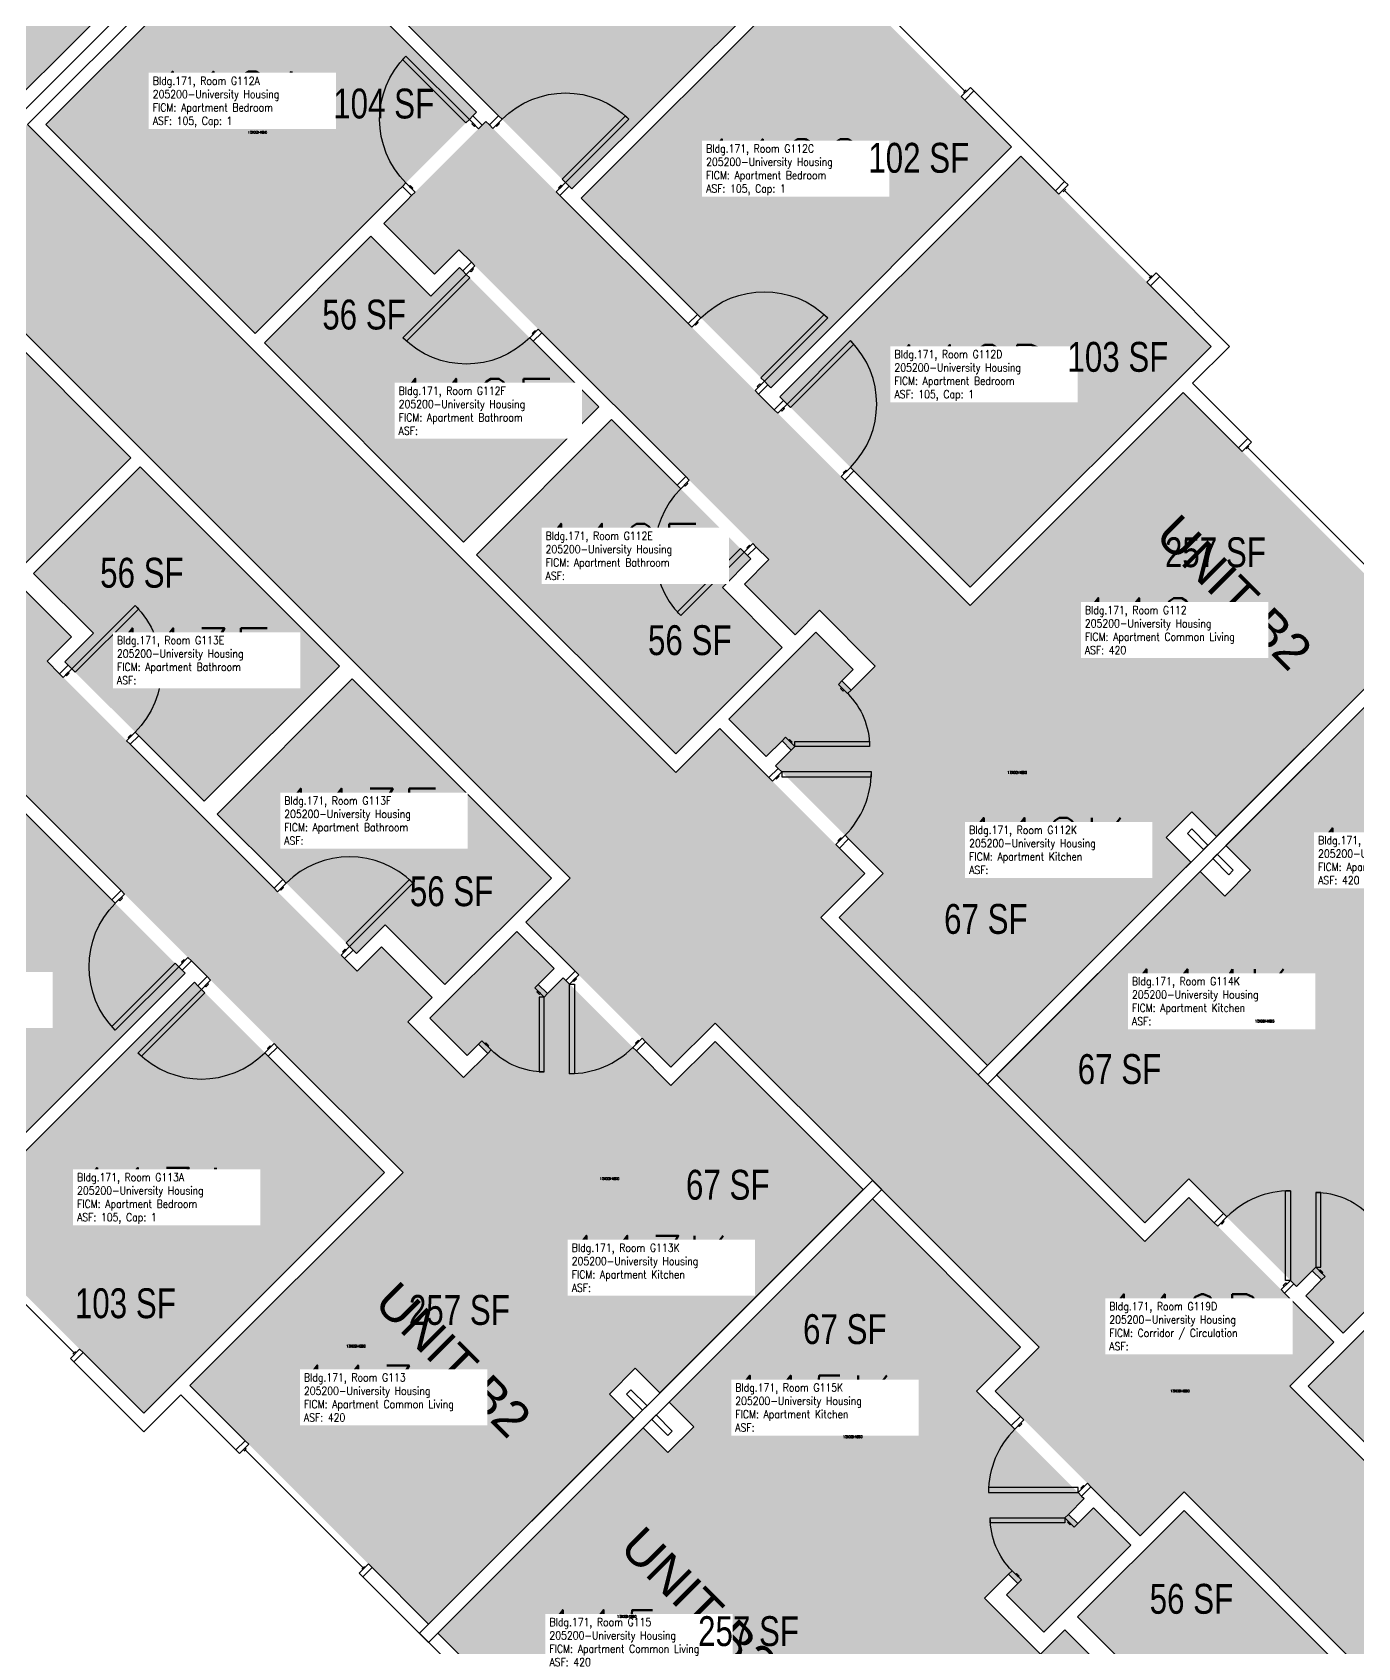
# Model space of a CAD drawing. Header units: inches. Extents: x 1063 to 4030, y -1482 to 1669.
# Drawn here: x 2375 to 2907, y 664 to 1312 of the extents above; entities that cross this region are included whole.
import ezdxf
from ezdxf.enums import TextEntityAlignment as Align

# ---------------------------------------------------------------- set-up
doc = ezdxf.new("R2010")
doc.units = ezdxf.units.IN
doc.header["$LTSCALE"] = 192
doc.header["$MEASUREMENT"] = 0
for name, color, linetype in [('A-AREA-IDEN', 1, 'Continuous'), ('A-DOOR', 2, 'Continuous'), ('A-GLAZ', 1, 'Continuous'), ('A-IDEN-RNUM', 7, 'Continuous'), ('A-IDEN-SNUM', 4, 'Continuous'), ('A-IDEN-VNUM', 4, 'Continuous'), ('A-WALL', 5, 'Continuous'), ('AREA-TEXT', 3, 'Continuous'), ('Rooms-Category-Color', 7, 'Continuous'), ('Rooms-College-Color', 7, 'Continuous'), ('Rooms-Department-Color', 7, 'Continuous'), ('Rooms-Division-Color', 7, 'Continuous'), ('Rooms-Information', 7, 'Continuous')]:
    doc.layers.add(name, color=color, linetype=linetype)
doc.styles.add('AREA', font='arial.ttf', dxfattribs={"width": 0.75, "height": 12})
doc.styles.add('ROOMSNUMBER', font='txt.shx', dxfattribs={"height": 0.03})
doc.styles.add('ROOMVNUMBER', font='simplex.shx', dxfattribs={"width": 0.85})
doc.styles.get("Standard").update_dxf_attribs({"font": 'arial.ttf'})

msp = doc.modelspace()

# ---------------------------------------------------------------- hatches: boundary and pattern name
h = msp.add_hatch()
h.set_pattern_fill('ANSI31', color=256, angle=-45, style=0)
h.set_pattern_definition([(9e-12, (2791.83476, 1777.64225), (-2e-14, 0.125), [])])
h.paths.add_polyline_path([(2613.3, 1130.34), (2654.84, 1088.81), (2648.32, 1082.3), (2606.79, 1123.83)], flags=9)
h = msp.add_hatch()
h.set_pattern_fill('ANSI31', color=256, style=0)
h.set_pattern_definition([(270, (1828.62325, 814.43073), (-0.125, -1e-14), [])])
h.paths.add_polyline_path([(2475.92, 992.96), (2517.46, 951.43), (2523.97, 957.94), (2482.43, 999.47)], flags=9)
at = {"layer": 'Rooms-Category-Color', "true_color": 0xe3c5e1}
msp.add_hatch(color=254, dxfattribs=at).paths.add_polyline_path([(2337.86, 1458.13), (2376.36, 1458.13), (2458.97, 1375.51), (2369.52, 1286.06), (2323.21, 1332.38), (2322.61, 1332.38), (2322.61, 1416.88), (2337.86, 1416.88)])
at = {"layer": 'Rooms-Category-Color', "true_color": 0x728ef3}
for points in [[(2688.62, 1346.16), (2612.51, 1422.26), (2515.82, 1325.56), (2591.94, 1249.46), (2688.31, 1345.84)], [(2380.77, 1275.35), (2469.68, 1364.28), (2553.65, 1280.31), (2464.73, 1191.39)], [(2692.33, 1342.44), (2768.43, 1266.34), (2671.75, 1169.64), (2595.63, 1245.75), (2692.03, 1342.12)], [(2933.18, 1071.9), (2837.36, 1167.71), (2751.8, 1082.15), (2557.35, 1276.6), (2516.34, 1235.59), (2536.67, 1215.26), (2546.48, 1225.07), (2670.95, 1100.6), (2661.14, 1090.79), (2681.47, 1070.46), (2691.28, 1080.27), (2713.7, 1057.86), (2704.06, 1048.22), (2700.35, 1051.93), (2704.86, 1056.44), (2689.87, 1071.43), (2654.95, 1036.52), (2669.94, 1021.53), (2676.31, 1027.89), (2680.02, 1024.18), (2673.66, 1017.82), (2716.88, 974.59), (2780.87, 1038.59), (2830.47, 988.99), (2840.81, 999.33), (2850.71, 989.43)], [(2772.14, 1262.63), (2848.51, 1186.26), (2751.81, 1089.57), (2675.45, 1165.93), (2771.84, 1262.31)], [(2546.76, 1217.9), (2602.71, 1161.94), (2548.44, 1107.67), (2468.45, 1187.67), (2511.22, 1230.46), (2535.26, 1206.41)], [(2330.91, 1225.51), (2241.98, 1136.6), (2325.95, 1052.63), (2414.87, 1141.55)], [(2553.58, 1102.54), (2633.57, 1022.54), (2676.35, 1065.32), (2652.31, 1089.37), (2663.8, 1100.86), (2607.84, 1156.82)], [(2388.36, 1059.51), (2444.31, 1003.56), (2498.58, 1057.83), (2418.59, 1137.83), (2375.8, 1095.05), (2399.84, 1071.01)], [(2534.37, 673.09), (2438.56, 768.9), (2524.12, 854.46), (2329.66, 1048.92), (2370.67, 1089.93), (2391, 1069.6), (2381.19, 1059.79), (2505.67, 935.31), (2515.48, 945.12), (2535.81, 924.8), (2526, 914.98), (2548.41, 892.57), (2558.04, 902.2), (2554.33, 905.92), (2549.82, 901.41), (2534.83, 916.4), (2569.75, 951.31), (2584.74, 936.32), (2578.37, 929.96), (2582.09, 926.25), (2588.45, 932.61), (2631.67, 889.39), (2567.68, 825.39), (2617.28, 775.8), (2606.94, 765.45), (2616.84, 755.55)], [(2936.89, 1068.18), (3032.7, 972.37), (2947.14, 886.81), (3141.6, 692.36), (3100.58, 651.34), (3080.26, 671.67), (3090.07, 681.49), (2965.59, 805.96), (2955.78, 796.15), (2935.45, 816.48), (2945.26, 826.29), (2922.85, 848.7), (2913.21, 839.07), (2916.93, 835.36), (2921.43, 839.86), (2936.42, 824.87), (2901.51, 789.96), (2886.52, 804.95), (2892.89, 811.31), (2889.17, 815.03), (2882.81, 808.66), (2839.59, 851.89), (2903.58, 915.88), (2853.98, 965.48), (2864.32, 975.82), (2854.42, 985.72)], [(2503.72, 1052.7), (2583.71, 972.7), (2540.93, 929.92), (2516.89, 953.96), (2505.4, 942.47), (2449.44, 998.43)], [(2840.37, 979.09), (2758.7, 897.42), (2699.2, 956.92), (2780.87, 1038.59)], [(2263.81, 913.95), (2339.91, 837.84), (2436.61, 934.52), (2360.51, 1010.64), (2264.13, 914.25)], [(2844.08, 975.38), (2762.41, 893.71), (2821.91, 834.21), (2903.58, 915.88)], [(2343.63, 834.13), (2419.99, 757.76), (2516.69, 854.46), (2440.32, 930.83), (2343.95, 834.43)], [(2627.18, 765.9), (2708.85, 847.57), (2649.35, 907.07), (2567.68, 825.39)], [(2630.89, 762.18), (2712.56, 843.85), (2772.06, 784.36), (2690.39, 702.69)], [(2967.55, 688.57), (2887.55, 768.56), (2930.33, 811.34), (2954.38, 787.3), (2965.87, 798.79), (3021.83, 742.83)], [(2538.08, 669.38), (2633.89, 573.56), (2719.45, 659.12), (2913.91, 464.67), (2954.92, 505.68), (2934.59, 526.01), (2924.78, 516.2), (2800.31, 640.67), (2810.12, 650.48), (2789.79, 670.81), (2779.98, 661), (2757.56, 683.42), (2767.2, 693.05), (2770.91, 689.34), (2766.4, 684.83), (2781.39, 669.84), (2816.3, 704.75), (2801.31, 719.74), (2794.95, 713.38), (2791.24, 717.09), (2797.6, 723.46), (2754.38, 766.68), (2690.39, 702.69), (2640.79, 752.28), (2630.45, 741.94), (2620.55, 751.84)], [(2917.69, 638.73), (2837.69, 718.72), (2794.91, 675.94), (2818.96, 651.9), (2807.47, 640.41), (2863.43, 584.45)]]:
    msp.add_hatch(color=171, dxfattribs=at).paths.add_polyline_path(points)
at = {"layer": 'Rooms-Category-Color', "true_color": 0xadadad}
msp.add_hatch(color=253, dxfattribs=at).paths.add_polyline_path([(2330.9, 1232.94), (2373.33, 1275.37), (2633.56, 1015.13), (2651.24, 1032.81), (2709.45, 974.59), (2691.78, 956.92), (2821.91, 826.78), (2839.59, 844.46), (2897.8, 786.25), (2880.12, 768.57), (3535.92, 112.77), (3553.6, 130.45), (3595.4, 88.64), (3577.73, 70.96), (3700.48, -51.78), (3658.05, -94.21), (3535.3, 28.54), (3517.62, 10.86), (3475.82, 52.67), (3493.49, 70.35), (2837.69, 726.14), (2820.02, 708.47), (2761.81, 766.68), (2779.48, 784.36), (2649.35, 914.49), (2631.67, 896.81), (2573.46, 955.02), (2591.14, 972.7)])
at = {"layer": 'Rooms-College-Color', "true_color": 0xadadad}
for points in [[(2337.86, 1458.13), (2376.36, 1458.13), (2458.97, 1375.51), (2369.52, 1286.06), (2323.21, 1332.38), (2322.61, 1332.38), (2322.61, 1416.88), (2337.86, 1416.88)], [(2688.62, 1346.16), (2612.51, 1422.26), (2515.82, 1325.56), (2591.94, 1249.46), (2688.31, 1345.84)], [(2380.77, 1275.35), (2469.68, 1364.28), (2553.65, 1280.31), (2464.73, 1191.39)], [(2692.33, 1342.44), (2768.43, 1266.34), (2671.75, 1169.64), (2595.63, 1245.75), (2692.03, 1342.12)], [(2330.9, 1232.94), (2373.33, 1275.37), (2633.56, 1015.13), (2651.24, 1032.81), (2709.45, 974.59), (2691.78, 956.92), (2821.91, 826.78), (2839.59, 844.46), (2897.8, 786.25), (2880.12, 768.57), (3535.92, 112.77), (3553.6, 130.45), (3595.4, 88.64), (3577.73, 70.96), (3700.48, -51.78), (3658.05, -94.21), (3535.3, 28.54), (3517.62, 10.86), (3475.82, 52.67), (3493.49, 70.35), (2837.69, 726.14), (2820.02, 708.47), (2761.81, 766.68), (2779.48, 784.36), (2649.35, 914.49), (2631.67, 896.81), (2573.46, 955.02), (2591.14, 972.7)], [(2933.18, 1071.9), (2837.36, 1167.71), (2751.8, 1082.15), (2557.35, 1276.6), (2516.34, 1235.59), (2536.67, 1215.26), (2546.48, 1225.07), (2670.95, 1100.6), (2661.14, 1090.79), (2681.47, 1070.46), (2691.28, 1080.27), (2713.7, 1057.86), (2704.06, 1048.22), (2700.35, 1051.93), (2704.86, 1056.44), (2689.87, 1071.43), (2654.95, 1036.52), (2669.94, 1021.53), (2676.31, 1027.89), (2680.02, 1024.18), (2673.66, 1017.82), (2716.88, 974.59), (2780.87, 1038.59), (2830.47, 988.99), (2840.81, 999.33), (2850.71, 989.43)], [(2772.14, 1262.63), (2848.51, 1186.26), (2751.81, 1089.57), (2675.45, 1165.93), (2771.84, 1262.31)], [(2546.76, 1217.9), (2602.71, 1161.94), (2548.44, 1107.67), (2468.45, 1187.67), (2511.22, 1230.46), (2535.26, 1206.41)], [(2330.91, 1225.51), (2241.98, 1136.6), (2325.95, 1052.63), (2414.87, 1141.55)], [(2553.58, 1102.54), (2633.57, 1022.54), (2676.35, 1065.32), (2652.31, 1089.37), (2663.8, 1100.86), (2607.84, 1156.82)], [(2388.36, 1059.51), (2444.31, 1003.56), (2498.58, 1057.83), (2418.59, 1137.83), (2375.8, 1095.05), (2399.84, 1071.01)], [(2534.37, 673.09), (2438.56, 768.9), (2524.12, 854.46), (2329.66, 1048.92), (2370.67, 1089.93), (2391, 1069.6), (2381.19, 1059.79), (2505.67, 935.31), (2515.48, 945.12), (2535.81, 924.8), (2526, 914.98), (2548.41, 892.57), (2558.04, 902.2), (2554.33, 905.92), (2549.82, 901.41), (2534.83, 916.4), (2569.75, 951.31), (2584.74, 936.32), (2578.37, 929.96), (2582.09, 926.25), (2588.45, 932.61), (2631.67, 889.39), (2567.68, 825.39), (2617.28, 775.8), (2606.94, 765.45), (2616.84, 755.55)], [(2936.89, 1068.18), (3032.7, 972.37), (2947.14, 886.81), (3141.6, 692.36), (3100.58, 651.34), (3080.26, 671.67), (3090.07, 681.49), (2965.59, 805.96), (2955.78, 796.15), (2935.45, 816.48), (2945.26, 826.29), (2922.85, 848.7), (2913.21, 839.07), (2916.93, 835.36), (2921.43, 839.86), (2936.42, 824.87), (2901.51, 789.96), (2886.52, 804.95), (2892.89, 811.31), (2889.17, 815.03), (2882.81, 808.66), (2839.59, 851.89), (2903.58, 915.88), (2853.98, 965.48), (2864.32, 975.82), (2854.42, 985.72)], [(2503.72, 1052.7), (2583.71, 972.7), (2540.93, 929.92), (2516.89, 953.96), (2505.4, 942.47), (2449.44, 998.43)], [(2840.37, 979.09), (2758.7, 897.42), (2699.2, 956.92), (2780.87, 1038.59)], [(2263.81, 913.95), (2339.91, 837.84), (2436.61, 934.52), (2360.51, 1010.64), (2264.13, 914.25)], [(2844.08, 975.38), (2762.41, 893.71), (2821.91, 834.21), (2903.58, 915.88)], [(2343.63, 834.13), (2419.99, 757.76), (2516.69, 854.46), (2440.32, 930.83), (2343.95, 834.43)], [(2627.18, 765.9), (2708.85, 847.57), (2649.35, 907.07), (2567.68, 825.39)], [(2630.89, 762.18), (2712.56, 843.85), (2772.06, 784.36), (2690.39, 702.69)], [(2967.55, 688.57), (2887.55, 768.56), (2930.33, 811.34), (2954.38, 787.3), (2965.87, 798.79), (3021.83, 742.83)], [(2538.08, 669.38), (2633.89, 573.56), (2719.45, 659.12), (2913.91, 464.67), (2954.92, 505.68), (2934.59, 526.01), (2924.78, 516.2), (2800.31, 640.67), (2810.12, 650.48), (2789.79, 670.81), (2779.98, 661), (2757.56, 683.42), (2767.2, 693.05), (2770.91, 689.34), (2766.4, 684.83), (2781.39, 669.84), (2816.3, 704.75), (2801.31, 719.74), (2794.95, 713.38), (2791.24, 717.09), (2797.6, 723.46), (2754.38, 766.68), (2690.39, 702.69), (2640.79, 752.28), (2630.45, 741.94), (2620.55, 751.84)], [(2917.69, 638.73), (2837.69, 718.72), (2794.91, 675.94), (2818.96, 651.9), (2807.47, 640.41), (2863.43, 584.45)]]:
    msp.add_hatch(color=253, dxfattribs=at).paths.add_polyline_path(points)
at = {"layer": 'Rooms-Department-Color', "true_color": 0x604aed}
for points in [[(2337.86, 1458.13), (2376.36, 1458.13), (2458.97, 1375.51), (2369.52, 1286.06), (2323.21, 1332.38), (2322.61, 1332.38), (2322.61, 1416.88), (2337.86, 1416.88)], [(2688.62, 1346.16), (2612.51, 1422.26), (2515.82, 1325.56), (2591.94, 1249.46), (2688.31, 1345.84)], [(2380.77, 1275.35), (2469.68, 1364.28), (2553.65, 1280.31), (2464.73, 1191.39)], [(2692.33, 1342.44), (2768.43, 1266.34), (2671.75, 1169.64), (2595.63, 1245.75), (2692.03, 1342.12)], [(2933.18, 1071.9), (2837.36, 1167.71), (2751.8, 1082.15), (2557.35, 1276.6), (2516.34, 1235.59), (2536.67, 1215.26), (2546.48, 1225.07), (2670.95, 1100.6), (2661.14, 1090.79), (2681.47, 1070.46), (2691.28, 1080.27), (2713.7, 1057.86), (2704.06, 1048.22), (2700.35, 1051.93), (2704.86, 1056.44), (2689.87, 1071.43), (2654.95, 1036.52), (2669.94, 1021.53), (2676.31, 1027.89), (2680.02, 1024.18), (2673.66, 1017.82), (2716.88, 974.59), (2780.87, 1038.59), (2830.47, 988.99), (2840.81, 999.33), (2850.71, 989.43)], [(2772.14, 1262.63), (2848.51, 1186.26), (2751.81, 1089.57), (2675.45, 1165.93), (2771.84, 1262.31)], [(2546.76, 1217.9), (2602.71, 1161.94), (2548.44, 1107.67), (2468.45, 1187.67), (2511.22, 1230.46), (2535.26, 1206.41)], [(2330.91, 1225.51), (2241.98, 1136.6), (2325.95, 1052.63), (2414.87, 1141.55)], [(2553.58, 1102.54), (2633.57, 1022.54), (2676.35, 1065.32), (2652.31, 1089.37), (2663.8, 1100.86), (2607.84, 1156.82)], [(2388.36, 1059.51), (2444.31, 1003.56), (2498.58, 1057.83), (2418.59, 1137.83), (2375.8, 1095.05), (2399.84, 1071.01)], [(2534.37, 673.09), (2438.56, 768.9), (2524.12, 854.46), (2329.66, 1048.92), (2370.67, 1089.93), (2391, 1069.6), (2381.19, 1059.79), (2505.67, 935.31), (2515.48, 945.12), (2535.81, 924.8), (2526, 914.98), (2548.41, 892.57), (2558.04, 902.2), (2554.33, 905.92), (2549.82, 901.41), (2534.83, 916.4), (2569.75, 951.31), (2584.74, 936.32), (2578.37, 929.96), (2582.09, 926.25), (2588.45, 932.61), (2631.67, 889.39), (2567.68, 825.39), (2617.28, 775.8), (2606.94, 765.45), (2616.84, 755.55)], [(2936.89, 1068.18), (3032.7, 972.37), (2947.14, 886.81), (3141.6, 692.36), (3100.58, 651.34), (3080.26, 671.67), (3090.07, 681.49), (2965.59, 805.96), (2955.78, 796.15), (2935.45, 816.48), (2945.26, 826.29), (2922.85, 848.7), (2913.21, 839.07), (2916.93, 835.36), (2921.43, 839.86), (2936.42, 824.87), (2901.51, 789.96), (2886.52, 804.95), (2892.89, 811.31), (2889.17, 815.03), (2882.81, 808.66), (2839.59, 851.89), (2903.58, 915.88), (2853.98, 965.48), (2864.32, 975.82), (2854.42, 985.72)], [(2503.72, 1052.7), (2583.71, 972.7), (2540.93, 929.92), (2516.89, 953.96), (2505.4, 942.47), (2449.44, 998.43)], [(2840.37, 979.09), (2758.7, 897.42), (2699.2, 956.92), (2780.87, 1038.59)], [(2263.81, 913.95), (2339.91, 837.84), (2436.61, 934.52), (2360.51, 1010.64), (2264.13, 914.25)], [(2844.08, 975.38), (2762.41, 893.71), (2821.91, 834.21), (2903.58, 915.88)], [(2343.63, 834.13), (2419.99, 757.76), (2516.69, 854.46), (2440.32, 930.83), (2343.95, 834.43)], [(2627.18, 765.9), (2708.85, 847.57), (2649.35, 907.07), (2567.68, 825.39)], [(2630.89, 762.18), (2712.56, 843.85), (2772.06, 784.36), (2690.39, 702.69)], [(2967.55, 688.57), (2887.55, 768.56), (2930.33, 811.34), (2954.38, 787.3), (2965.87, 798.79), (3021.83, 742.83)], [(2538.08, 669.38), (2633.89, 573.56), (2719.45, 659.12), (2913.91, 464.67), (2954.92, 505.68), (2934.59, 526.01), (2924.78, 516.2), (2800.31, 640.67), (2810.12, 650.48), (2789.79, 670.81), (2779.98, 661), (2757.56, 683.42), (2767.2, 693.05), (2770.91, 689.34), (2766.4, 684.83), (2781.39, 669.84), (2816.3, 704.75), (2801.31, 719.74), (2794.95, 713.38), (2791.24, 717.09), (2797.6, 723.46), (2754.38, 766.68), (2690.39, 702.69), (2640.79, 752.28), (2630.45, 741.94), (2620.55, 751.84)], [(2917.69, 638.73), (2837.69, 718.72), (2794.91, 675.94), (2818.96, 651.9), (2807.47, 640.41), (2863.43, 584.45)]]:
    msp.add_hatch(color=173, dxfattribs=at).paths.add_polyline_path(points)
at = {"layer": 'Rooms-Department-Color', "true_color": 0xacacac}
msp.add_hatch(color=253, dxfattribs=at).paths.add_polyline_path([(2330.9, 1232.94), (2373.33, 1275.37), (2633.56, 1015.13), (2651.24, 1032.81), (2709.45, 974.59), (2691.78, 956.92), (2821.91, 826.78), (2839.59, 844.46), (2897.8, 786.25), (2880.12, 768.57), (3535.92, 112.77), (3553.6, 130.45), (3595.4, 88.64), (3577.73, 70.96), (3700.48, -51.78), (3658.05, -94.21), (3535.3, 28.54), (3517.62, 10.86), (3475.82, 52.67), (3493.49, 70.35), (2837.69, 726.14), (2820.02, 708.47), (2761.81, 766.68), (2779.48, 784.36), (2649.35, 914.49), (2631.67, 896.81), (2573.46, 955.02), (2591.14, 972.7)])
at = {"layer": 'Rooms-Division-Color', "true_color": 0x604aed}
for points in [[(2337.86, 1458.13), (2376.36, 1458.13), (2458.97, 1375.51), (2369.52, 1286.06), (2323.21, 1332.38), (2322.61, 1332.38), (2322.61, 1416.88), (2337.86, 1416.88)], [(2688.62, 1346.16), (2612.51, 1422.26), (2515.82, 1325.56), (2591.94, 1249.46), (2688.31, 1345.84)], [(2380.77, 1275.35), (2469.68, 1364.28), (2553.65, 1280.31), (2464.73, 1191.39)], [(2692.33, 1342.44), (2768.43, 1266.34), (2671.75, 1169.64), (2595.63, 1245.75), (2692.03, 1342.12)], [(2933.18, 1071.9), (2837.36, 1167.71), (2751.8, 1082.15), (2557.35, 1276.6), (2516.34, 1235.59), (2536.67, 1215.26), (2546.48, 1225.07), (2670.95, 1100.6), (2661.14, 1090.79), (2681.47, 1070.46), (2691.28, 1080.27), (2713.7, 1057.86), (2704.06, 1048.22), (2700.35, 1051.93), (2704.86, 1056.44), (2689.87, 1071.43), (2654.95, 1036.52), (2669.94, 1021.53), (2676.31, 1027.89), (2680.02, 1024.18), (2673.66, 1017.82), (2716.88, 974.59), (2780.87, 1038.59), (2830.47, 988.99), (2840.81, 999.33), (2850.71, 989.43)], [(2772.14, 1262.63), (2848.51, 1186.26), (2751.81, 1089.57), (2675.45, 1165.93), (2771.84, 1262.31)], [(2546.76, 1217.9), (2602.71, 1161.94), (2548.44, 1107.67), (2468.45, 1187.67), (2511.22, 1230.46), (2535.26, 1206.41)], [(2330.91, 1225.51), (2241.98, 1136.6), (2325.95, 1052.63), (2414.87, 1141.55)], [(2553.58, 1102.54), (2633.57, 1022.54), (2676.35, 1065.32), (2652.31, 1089.37), (2663.8, 1100.86), (2607.84, 1156.82)], [(2388.36, 1059.51), (2444.31, 1003.56), (2498.58, 1057.83), (2418.59, 1137.83), (2375.8, 1095.05), (2399.84, 1071.01)], [(2534.37, 673.09), (2438.56, 768.9), (2524.12, 854.46), (2329.66, 1048.92), (2370.67, 1089.93), (2391, 1069.6), (2381.19, 1059.79), (2505.67, 935.31), (2515.48, 945.12), (2535.81, 924.8), (2526, 914.98), (2548.41, 892.57), (2558.04, 902.2), (2554.33, 905.92), (2549.82, 901.41), (2534.83, 916.4), (2569.75, 951.31), (2584.74, 936.32), (2578.37, 929.96), (2582.09, 926.25), (2588.45, 932.61), (2631.67, 889.39), (2567.68, 825.39), (2617.28, 775.8), (2606.94, 765.45), (2616.84, 755.55)], [(2936.89, 1068.18), (3032.7, 972.37), (2947.14, 886.81), (3141.6, 692.36), (3100.58, 651.34), (3080.26, 671.67), (3090.07, 681.49), (2965.59, 805.96), (2955.78, 796.15), (2935.45, 816.48), (2945.26, 826.29), (2922.85, 848.7), (2913.21, 839.07), (2916.93, 835.36), (2921.43, 839.86), (2936.42, 824.87), (2901.51, 789.96), (2886.52, 804.95), (2892.89, 811.31), (2889.17, 815.03), (2882.81, 808.66), (2839.59, 851.89), (2903.58, 915.88), (2853.98, 965.48), (2864.32, 975.82), (2854.42, 985.72)], [(2503.72, 1052.7), (2583.71, 972.7), (2540.93, 929.92), (2516.89, 953.96), (2505.4, 942.47), (2449.44, 998.43)], [(2840.37, 979.09), (2758.7, 897.42), (2699.2, 956.92), (2780.87, 1038.59)], [(2263.81, 913.95), (2339.91, 837.84), (2436.61, 934.52), (2360.51, 1010.64), (2264.13, 914.25)], [(2844.08, 975.38), (2762.41, 893.71), (2821.91, 834.21), (2903.58, 915.88)], [(2343.63, 834.13), (2419.99, 757.76), (2516.69, 854.46), (2440.32, 930.83), (2343.95, 834.43)], [(2627.18, 765.9), (2708.85, 847.57), (2649.35, 907.07), (2567.68, 825.39)], [(2630.89, 762.18), (2712.56, 843.85), (2772.06, 784.36), (2690.39, 702.69)], [(2967.55, 688.57), (2887.55, 768.56), (2930.33, 811.34), (2954.38, 787.3), (2965.87, 798.79), (3021.83, 742.83)], [(2538.08, 669.38), (2633.89, 573.56), (2719.45, 659.12), (2913.91, 464.67), (2954.92, 505.68), (2934.59, 526.01), (2924.78, 516.2), (2800.31, 640.67), (2810.12, 650.48), (2789.79, 670.81), (2779.98, 661), (2757.56, 683.42), (2767.2, 693.05), (2770.91, 689.34), (2766.4, 684.83), (2781.39, 669.84), (2816.3, 704.75), (2801.31, 719.74), (2794.95, 713.38), (2791.24, 717.09), (2797.6, 723.46), (2754.38, 766.68), (2690.39, 702.69), (2640.79, 752.28), (2630.45, 741.94), (2620.55, 751.84)], [(2917.69, 638.73), (2837.69, 718.72), (2794.91, 675.94), (2818.96, 651.9), (2807.47, 640.41), (2863.43, 584.45)]]:
    msp.add_hatch(color=173, dxfattribs=at).paths.add_polyline_path(points)
at = {"layer": 'Rooms-Division-Color', "true_color": 0xadadad}
msp.add_hatch(color=253, dxfattribs=at).paths.add_polyline_path([(2330.9, 1232.94), (2373.33, 1275.37), (2633.56, 1015.13), (2651.24, 1032.81), (2709.45, 974.59), (2691.78, 956.92), (2821.91, 826.78), (2839.59, 844.46), (2897.8, 786.25), (2880.12, 768.57), (3535.92, 112.77), (3553.6, 130.45), (3595.4, 88.64), (3577.73, 70.96), (3700.48, -51.78), (3658.05, -94.21), (3535.3, 28.54), (3517.62, 10.86), (3475.82, 52.67), (3493.49, 70.35), (2837.69, 726.14), (2820.02, 708.47), (2761.81, 766.68), (2779.48, 784.36), (2649.35, 914.49), (2631.67, 896.81), (2573.46, 955.02), (2591.14, 972.7)])

# ---------------------------------------------------------------- linework, layer by layer
at = {"layer": 'A-DOOR'}
for points in [[(2550.72, 1277.4), (2549.31, 1275.99), (2523.85, 1301.44), (2525.27, 1302.86)], [(2554.43, 1273.69), (2555.85, 1275.1), (2552.14, 1278.82), (2550.72, 1277.4)], [(2560.18, 1273.78), (2558.76, 1275.19), (2562.48, 1278.9), (2563.89, 1277.49)], [(2589.35, 1252.03), (2587.93, 1253.45), (2613.39, 1278.9), (2614.8, 1277.49)], [(2553.2, 1274.93), (2552.84, 1274.57), (2551.78, 1275.63), (2552.14, 1275.99)], [(2561.42, 1275.01), (2561.77, 1274.66), (2562.83, 1275.72), (2562.48, 1276.07)], [(2528.98, 1248.23), (2527.56, 1246.82), (2523.85, 1250.53), (2525.27, 1251.94)], [(2527.74, 1249.47), (2528.09, 1249.82), (2527.03, 1250.88), (2526.68, 1250.53)], [(2585.63, 1248.32), (2587.05, 1246.91), (2590.76, 1250.62), (2589.35, 1252.03)], [(2586.87, 1249.56), (2586.52, 1249.91), (2587.58, 1250.97), (2587.93, 1250.62)], [(2552.94, 1218.61), (2551.53, 1220.02), (2548.08, 1216.58), (2549.49, 1215.16)], [(2549.49, 1215.16), (2550.91, 1213.75), (2525.45, 1188.29), (2524.04, 1189.71)], [(2551.97, 1217.64), (2552.32, 1217.28), (2551.26, 1216.22), (2550.91, 1216.58)], [(2639.99, 1193.96), (2638.58, 1195.38), (2642.29, 1199.09), (2643.71, 1197.67)], [(2641.23, 1195.2), (2641.58, 1194.84), (2642.64, 1195.91), (2642.29, 1196.26)], [(2669.16, 1172.22), (2667.75, 1173.63), (2693.2, 1199.09), (2694.62, 1197.67)], [(2578.4, 1193.15), (2579.81, 1191.74), (2576.36, 1188.29), (2574.95, 1189.71)], [(2577.43, 1192.18), (2577.07, 1192.54), (2576.01, 1191.47), (2576.36, 1191.12)], [(2678.27, 1163.11), (2679.68, 1161.7), (2705.14, 1187.15), (2703.72, 1188.57)], [(2665.45, 1168.51), (2666.86, 1167.09), (2670.58, 1170.8), (2669.16, 1172.22)], [(2666.69, 1169.74), (2666.33, 1170.1), (2667.39, 1171.16), (2667.75, 1170.8)], [(2674.55, 1159.4), (2673.14, 1160.82), (2676.85, 1164.53), (2678.27, 1163.11)], [(2675.79, 1160.64), (2676.14, 1160.28), (2677.2, 1161.35), (2676.85, 1161.7)], [(2700.01, 1133.95), (2701.42, 1132.53), (2705.14, 1136.24), (2703.72, 1137.66)], [(2701.25, 1135.18), (2700.89, 1135.54), (2701.95, 1136.6), (2702.31, 1136.24)], [(2639.03, 1132.52), (2637.62, 1133.93), (2634.17, 1130.49), (2635.59, 1129.07)], [(2638.06, 1131.55), (2638.41, 1131.19), (2637.35, 1130.13), (2637, 1130.49)], [(2661.04, 1103.62), (2659.63, 1105.03), (2634.17, 1079.57), (2635.59, 1078.16)], [(2664.49, 1107.06), (2665.9, 1105.65), (2662.46, 1102.2), (2661.04, 1103.62)], [(2663.52, 1106.09), (2663.16, 1106.44), (2662.1, 1105.38), (2662.46, 1105.03)], [(2391.1, 1056.77), (2392.52, 1055.36), (2417.97, 1080.81), (2416.56, 1082.23)], [(2387.66, 1053.32), (2386.24, 1054.74), (2389.69, 1058.18), (2391.1, 1056.77)], [(2388.63, 1054.3), (2388.98, 1053.94), (2390.04, 1055), (2389.69, 1055.36)], [(2698.9, 1050.48), (2700.31, 1051.9), (2704.03, 1048.19), (2702.61, 1046.77)], [(2700.14, 1049.25), (2699.78, 1048.89), (2700.84, 1047.83), (2701.2, 1048.19)], [(2413.11, 1027.87), (2414.53, 1026.45), (2417.97, 1029.9), (2416.56, 1031.31)], [(2414.08, 1028.84), (2413.73, 1029.19), (2414.79, 1030.25), (2415.14, 1029.9)], [(2677.69, 1029.27), (2676.27, 1027.86), (2679.98, 1024.14), (2681.4, 1025.56)], [(2678.92, 1028.03), (2679.28, 1028.39), (2680.34, 1027.33), (2679.98, 1026.97)], [(2681.4, 1025.56), (2681.4, 1027.56), (2711.4, 1027.56), (2711.4, 1025.56)], [(2672.41, 1011.64), (2671, 1013.05), (2674.71, 1016.76), (2676.12, 1015.35)], [(2673.65, 1012.88), (2674, 1012.52), (2675.06, 1013.58), (2674.71, 1013.94)], [(2676.12, 1015.35), (2676.12, 1013.35), (2712.12, 1013.35), (2712.12, 1015.35)], [(2697.87, 986.18), (2699.28, 984.77), (2702.99, 988.48), (2701.58, 989.89)], [(2699.1, 987.42), (2698.75, 987.77), (2699.81, 988.83), (2700.16, 988.48)], [(2412.3, 966.27), (2410.89, 967.69), (2407.18, 963.97), (2408.59, 962.56)], [(2473.75, 967.23), (2472.33, 968.65), (2475.78, 972.09), (2477.19, 970.68)], [(2474.72, 968.21), (2475.07, 967.85), (2476.13, 968.91), (2475.78, 969.27)], [(2502.65, 945.22), (2501.23, 946.64), (2526.69, 972.09), (2528.1, 970.68)], [(2411.07, 965.04), (2411.42, 964.68), (2410.36, 963.62), (2410.01, 963.97)], [(2437.76, 940.82), (2439.17, 939.4), (2435.46, 935.69), (2434.05, 937.1)], [(2499.2, 941.78), (2500.62, 940.36), (2504.06, 943.81), (2502.65, 945.22)], [(2500.17, 942.75), (2499.82, 943.1), (2500.88, 944.16), (2501.23, 943.81)], [(2434.05, 937.1), (2432.63, 938.52), (2407.18, 913.06), (2408.59, 911.65)], [(2436.52, 939.58), (2436.17, 939.93), (2435.11, 938.87), (2435.46, 938.52)], [(2594.63, 933.86), (2593.21, 935.27), (2589.5, 931.56), (2590.92, 930.14)], [(2443.15, 928), (2444.57, 926.59), (2419.11, 901.13), (2417.7, 902.54)], [(2446.86, 931.71), (2445.45, 933.13), (2441.74, 929.41), (2443.15, 928)], [(2445.63, 930.48), (2445.98, 930.12), (2444.92, 929.06), (2444.57, 929.41)], [(2576.99, 928.58), (2578.41, 929.99), (2582.12, 926.28), (2580.71, 924.87)], [(2590.92, 930.14), (2592.92, 930.14), (2592.92, 894.14), (2590.92, 894.14)], [(2593.39, 932.62), (2593.74, 932.26), (2592.68, 931.2), (2592.33, 931.56)], [(2578.23, 927.34), (2577.88, 926.99), (2578.94, 925.93), (2579.29, 926.28)], [(2580.71, 924.87), (2578.71, 924.87), (2578.71, 894.87), (2580.71, 894.87)], [(2620.08, 908.4), (2621.5, 906.99), (2617.79, 903.27), (2616.37, 904.69)], [(2472.32, 906.26), (2473.73, 904.84), (2470.02, 901.13), (2468.61, 902.54)], [(2471.08, 905.02), (2470.73, 905.37), (2469.67, 904.31), (2470.02, 903.96)], [(2555.78, 907.37), (2554.37, 905.95), (2558.08, 902.24), (2559.49, 903.65)], [(2557.02, 906.13), (2557.37, 906.48), (2558.43, 905.42), (2558.08, 905.07)], [(2618.85, 907.16), (2618.49, 907.52), (2617.43, 906.46), (2617.79, 906.1)], [(2880.34, 811.13), (2878.34, 811.13), (2878.34, 847.13), (2880.34, 847.13)], [(2890.55, 816.41), (2892.55, 816.41), (2892.55, 846.41), (2890.55, 846.41)], [(2851.17, 832.87), (2849.76, 834.29), (2853.47, 838), (2854.89, 836.58)], [(2852.41, 834.11), (2852.77, 833.76), (2853.83, 834.82), (2853.47, 835.17)], [(2876.63, 807.42), (2878.04, 806), (2881.76, 809.71), (2880.34, 811.13)], [(2894.26, 812.69), (2892.85, 811.28), (2889.14, 814.99), (2890.55, 816.41)], [(2893.03, 813.93), (2893.38, 814.28), (2892.32, 815.35), (2891.97, 814.99)], [(2877.87, 808.65), (2877.51, 809.01), (2878.58, 810.07), (2878.93, 809.71)], [(2773.39, 755.09), (2771.98, 756.51), (2768.27, 752.79), (2769.68, 751.38)], [(2772.16, 753.85), (2772.51, 753.5), (2771.45, 752.44), (2771.09, 752.79)], [(2795.14, 725.92), (2795.14, 727.92), (2759.14, 727.92), (2759.14, 725.92)], [(2798.85, 729.64), (2800.26, 728.22), (2796.55, 724.51), (2795.14, 725.92)], [(2797.61, 728.4), (2797.26, 728.75), (2796.2, 727.69), (2796.55, 727.34)], [(2789.86, 715.71), (2789.86, 713.71), (2759.86, 713.71), (2759.86, 715.71)], [(2793.57, 712), (2794.99, 713.42), (2791.27, 717.13), (2789.86, 715.71)], [(2792.33, 713.24), (2791.98, 712.89), (2790.92, 713.95), (2791.27, 714.3)], [(2772.36, 690.79), (2770.94, 689.37), (2767.23, 693.09), (2768.65, 694.5)], [(2771.12, 692.03), (2771.47, 692.38), (2770.41, 693.44), (2770.06, 693.09)]]:
    msp.add_lwpolyline(points, close=True, dxfattribs=at)
at = {"layer": 'A-DOOR', "extrusion": (0, 0, -1)}
for centre, radius, start, end in [((-2550.72, 1277.4), 36, 315, 45), ((-2589.35, 1252.03), 36, 45, 135), ((-2669.16, 1172.22), 36, 45, 135), ((-2549.49, 1215.16), 36, 225, 315), ((-2391.1, 1056.77), 36, 135, 225), ((-2681.4, 1025.56), 30, 135, 180), ((-2434.05, 937.1), 36, 315, 45), ((-2580.71, 924.87), 30, 270, 315), ((-2890.55, 816.41), 30, 90, 135), ((-2789.86, 715.71), 30, 315, 0)]:
    msp.add_arc(centre, radius, start, end, dxfattribs=at)
at = {"layer": 'A-DOOR'}
for centre, start, end in [((2678.27, 1163.11), 315, 45), ((2661.04, 1103.62), 135, 225), ((2676.12, 1015.35), 315, 0), ((2502.65, 945.22), 45, 135), ((2443.15, 928), 225, 315), ((2590.92, 930.14), 270, 315), ((2880.34, 811.13), 90, 135), ((2795.14, 725.92), 135, 180)]:
    msp.add_arc(centre, 36, start, end, dxfattribs=at)
at = {"layer": 'A-GLAZ'}
for p, q in [((2749.68, 1288.8), (2715.03, 1323.45)), ((2749.15, 1288.27), (2750.21, 1289.33)), ((2789.08, 1248.34), (2790.14, 1249.4)), ((2824.26, 1214.22), (2789.61, 1248.87)), ((2823.73, 1213.69), (2824.79, 1214.75)), ((2862.65, 1145.08), (2863.71, 1146.14)), ((2910.56, 1098.23), (2863.18, 1145.61)), ((2392.04, 782), (2357.39, 816.65)), ((2392.57, 782.53), (2391.51, 781.47)), ((2461.19, 743.62), (2460.13, 742.56)), ((2508.04, 695.71), (2460.66, 743.09)), ((2508.57, 696.24), (2507.51, 695.18))]:
    msp.add_line(p, q, dxfattribs=at)
for points in [[(2751.89, 1290.3), (2753.31, 1288.89), (2749.59, 1285.18), (2748.18, 1286.59)], [(2791.12, 1251.08), (2789.7, 1252.5), (2785.99, 1248.78), (2787.4, 1247.37)], [(2826.47, 1215.73), (2827.89, 1214.31), (2824.17, 1210.6), (2822.76, 1212.01)], [(2864.68, 1147.82), (2863.27, 1149.23), (2859.56, 1145.52), (2860.97, 1144.1)], [(2390.54, 779.79), (2391.95, 778.38), (2395.67, 782.09), (2394.25, 783.51)], [(2458.45, 741.58), (2457.04, 743), (2460.75, 746.71), (2462.16, 745.3)], [(2506.53, 693.5), (2507.95, 692.09), (2511.66, 695.8), (2510.25, 697.21)]]:
    msp.add_lwpolyline(points, close=True, dxfattribs=at)
at = {"layer": 'A-WALL'}
for p, q in [((2458.97, 1375.51), (2369.52, 1286.06)), ((2369.79, 1278.9), (2466.13, 1375.25)), ((2469.67, 1371.71), (2373.33, 1275.37)), ((2380.75, 1275.37), (2469.67, 1364.29)), ((2688.61, 1346.17), (2591.91, 1249.47)), ((2595.62, 1245.76), (2692.32, 1342.45)), ((2508.82, 1325.13), (2553.64, 1280.32)), ((2562.48, 1278.9), (2515.81, 1325.57)), ((2753.31, 1288.89), (2749.59, 1285.18)), ((2749.59, 1285.18), (2768.42, 1266.35)), ((2789.7, 1252.5), (2753.31, 1288.89)), ((2553.64, 1280.32), (2552.14, 1278.82)), ((2552.14, 1278.82), (2555.85, 1275.1)), ((2558.76, 1275.19), (2562.48, 1278.9)), ((2373.33, 1275.37), (2464.28, 1184.41)), ((2464.72, 1191.4), (2380.75, 1275.37)), ((2555.85, 1275.1), (2557.35, 1276.6)), ((2557.35, 1276.6), (2558.76, 1275.19)), ((2768.42, 1266.35), (2671.72, 1169.65)), ((2675.44, 1165.94), (2772.13, 1262.64)), ((2772.13, 1262.64), (2785.99, 1248.78)), ((2785.99, 1248.78), (2789.7, 1252.5)), ((2521.99, 1248.67), (2464.72, 1191.4)), ((2523.85, 1250.53), (2521.99, 1248.67)), ((2527.56, 1246.82), (2523.85, 1250.53)), ((2525.71, 1244.96), (2527.56, 1246.82)), ((2590.76, 1250.62), (2587.05, 1246.91)), ((2587.05, 1246.91), (2638.58, 1195.38)), ((2591.91, 1249.47), (2590.76, 1250.62)), ((2642.29, 1199.09), (2595.62, 1245.76)), ((2516.34, 1235.59), (2525.71, 1244.96)), ((2330.9, 1232.94), (2421.85, 1141.99)), ((2536.67, 1215.26), (2516.34, 1235.59)), ((2468.43, 1187.69), (2511.21, 1230.47)), ((2511.21, 1230.47), (2535.25, 1206.42)), ((2414.87, 1141.55), (2330.9, 1225.52)), ((2546.48, 1225.07), (2536.67, 1215.26)), ((2551.53, 1220.02), (2546.48, 1225.07)), ((2548.08, 1216.58), (2551.53, 1220.02)), ((2535.25, 1206.42), (2546.74, 1217.91)), ((2546.74, 1217.91), (2548.08, 1216.58)), ((2827.89, 1214.31), (2824.17, 1210.6)), ((2855.93, 1186.27), (2827.89, 1214.31)), ((2824.17, 1210.6), (2848.5, 1186.27)), ((2638.58, 1195.38), (2642.29, 1199.09)), ((2548.43, 1107.68), (2468.43, 1187.69)), ((2579.81, 1191.74), (2576.36, 1188.29)), ((2576.36, 1188.29), (2602.7, 1161.95)), ((2637.62, 1133.93), (2579.81, 1191.74)), ((2464.28, 1184.41), (2633.56, 1015.13)), ((2848.5, 1186.27), (2751.8, 1089.57)), ((2841.08, 1171.42), (2855.93, 1186.27)), ((2670.58, 1170.8), (2666.86, 1167.09)), ((2671.72, 1169.65), (2670.58, 1170.8)), ((2863.27, 1149.23), (2841.08, 1171.42)), ((2602.7, 1161.95), (2548.43, 1107.68)), ((2666.86, 1167.09), (2673.14, 1160.82)), ((2673.14, 1160.82), (2676.85, 1164.53)), ((2676.85, 1164.53), (2675.44, 1165.94)), ((2751.8, 1082.15), (2837.36, 1167.71)), ((2837.36, 1167.71), (2859.56, 1145.52)), ((2553.56, 1102.56), (2607.83, 1156.83)), ((2607.83, 1156.83), (2634.17, 1130.49)), ((2859.56, 1145.52), (2863.27, 1149.23)), ((2421.85, 1141.99), (2591.14, 972.7)), ((2357.59, 1084.27), (2414.87, 1141.55)), ((2418.58, 1137.83), (2375.8, 1095.05)), ((2498.58, 1057.83), (2418.58, 1137.83)), ((2705.14, 1136.24), (2701.42, 1132.53)), ((2751.8, 1089.57), (2705.14, 1136.24)), ((2634.17, 1130.49), (2637.62, 1133.93)), ((2701.42, 1132.53), (2751.8, 1082.15)), ((2665.9, 1105.65), (2662.46, 1102.2)), ((2670.95, 1100.6), (2665.9, 1105.65)), ((2633.56, 1022.55), (2553.56, 1102.56)), ((2663.79, 1100.86), (2652.3, 1089.37)), ((2661.14, 1090.79), (2670.95, 1100.6)), ((2662.46, 1102.2), (2663.79, 1100.86)), ((2375.8, 1095.05), (2399.84, 1071.01)), ((2681.47, 1070.46), (2661.14, 1090.79)), ((2391, 1069.6), (2370.67, 1089.93)), ((2652.3, 1089.37), (2676.34, 1065.33)), ((2691.28, 1080.27), (2681.47, 1070.46)), ((2713.7, 1057.86), (2691.28, 1080.27)), ((2399.84, 1071.01), (2388.35, 1059.52)), ((2654.95, 1036.52), (2689.87, 1071.43)), ((2689.87, 1071.43), (2704.86, 1056.44)), ((2754.99, 893.71), (2936.89, 1075.61)), ((2758.7, 889.99), (2940.6, 1071.9)), ((2933.18, 1071.9), (2850.71, 989.43)), ((2381.19, 1059.79), (2391, 1069.6)), ((2676.34, 1065.33), (2633.56, 1022.55)), ((2936.89, 1068.18), (2854.42, 985.72)), ((2386.24, 1054.74), (2381.19, 1059.79)), ((2389.69, 1058.18), (2386.24, 1054.74)), ((2388.35, 1059.52), (2389.69, 1058.18)), ((2444.31, 1003.56), (2498.58, 1057.83)), ((2704.03, 1048.19), (2713.7, 1057.86)), ((2503.71, 1052.7), (2449.44, 998.43)), ((2583.71, 972.7), (2503.71, 1052.7)), ((2704.86, 1056.44), (2700.31, 1051.9)), ((2700.31, 1051.9), (2704.03, 1048.19)), ((2633.56, 1015.13), (2651.24, 1032.81)), ((2651.24, 1032.81), (2671, 1013.05)), ((2669.94, 1021.53), (2654.95, 1036.52)), ((2414.53, 1026.45), (2417.97, 1029.9)), ((2472.33, 968.65), (2414.53, 1026.45)), ((2417.97, 1029.9), (2444.31, 1003.56)), ((2676.27, 1027.86), (2669.94, 1021.53)), ((2679.98, 1024.14), (2676.27, 1027.86)), ((2359.36, 1019.22), (2410.89, 967.69)), ((2673.66, 1017.82), (2679.98, 1024.14)), ((2671, 1013.05), (2674.71, 1016.76)), ((2674.71, 1016.76), (2673.66, 1017.82)), ((2407.18, 963.97), (2360.51, 1010.64)), ((2840.81, 999.33), (2830.47, 988.99)), ((2850.71, 989.43), (2840.81, 999.33)), ((2449.44, 998.43), (2475.78, 972.09)), ((2702.99, 988.48), (2699.28, 984.77)), ((2716.88, 974.59), (2702.99, 988.48)), ((2830.47, 988.99), (2840.37, 979.09)), ((2839.04, 990.67), (2840.81, 992.44)), ((2845.5, 984.22), (2839.04, 990.67)), ((2840.81, 992.44), (2847.26, 985.98)), ((2699.28, 984.77), (2709.45, 974.59)), ((2847.26, 985.98), (2845.5, 984.22)), ((2850.98, 982.27), (2849.21, 980.5)), ((2849.21, 980.5), (2855.66, 974.05)), ((2857.43, 975.82), (2850.98, 982.27)), ((2854.42, 985.72), (2864.32, 975.82)), ((2709.45, 974.59), (2691.78, 956.92)), ((2699.2, 956.92), (2716.88, 974.59)), ((2840.37, 979.09), (2758.7, 897.42)), ((2844.08, 975.38), (2762.41, 893.71)), ((2853.98, 965.48), (2844.08, 975.38)), ((2864.32, 975.82), (2853.98, 965.48)), ((2855.66, 974.05), (2857.43, 975.82)), ((2410.89, 967.69), (2407.18, 963.97)), ((2475.78, 972.09), (2472.33, 968.65)), ((2540.93, 929.92), (2583.71, 972.7)), ((2591.14, 972.7), (2573.46, 955.02)), ((2505.4, 942.47), (2516.89, 953.96)), ((2516.89, 953.96), (2540.93, 929.92)), ((2573.46, 955.02), (2593.21, 935.27)), ((2691.78, 956.92), (2758.7, 889.99)), ((2758.7, 897.42), (2699.2, 956.92)), ((2569.75, 951.31), (2534.83, 916.4)), ((2584.74, 936.32), (2569.75, 951.31)), ((2500.62, 940.36), (2504.06, 943.81)), ((2504.06, 943.81), (2505.4, 942.47)), ((2515.48, 945.12), (2505.67, 935.31)), ((2535.81, 924.8), (2515.48, 945.12)), ((2339.91, 837.84), (2436.61, 934.54)), ((2435.46, 935.69), (2439.17, 939.4)), ((2436.61, 934.54), (2435.46, 935.69)), ((2439.17, 939.4), (2445.45, 933.13)), ((2505.67, 935.31), (2500.62, 940.36)), ((2578.41, 929.99), (2584.74, 936.32)), ((2593.21, 935.27), (2589.5, 931.56)), ((2440.32, 930.83), (2343.63, 834.13)), ((2441.74, 929.41), (2440.32, 930.83)), ((2445.45, 933.13), (2441.74, 929.41)), ((2582.12, 926.28), (2578.41, 929.99)), ((2588.45, 932.61), (2582.12, 926.28)), ((2589.5, 931.56), (2588.45, 932.61)), ((2526, 914.98), (2535.81, 924.8)), ((2548.41, 892.57), (2526, 914.98)), ((2534.83, 916.4), (2549.82, 901.41)), ((2631.67, 896.81), (2649.35, 914.49)), ((2649.35, 914.49), (2716.27, 847.57)), ((2470.02, 901.13), (2473.73, 904.84)), ((2473.73, 904.84), (2524.12, 854.46)), ((2558.08, 902.24), (2548.41, 892.57)), ((2549.82, 901.41), (2554.37, 905.95)), ((2554.37, 905.95), (2558.08, 902.24)), ((2617.79, 903.27), (2621.5, 906.99)), ((2631.67, 889.39), (2617.79, 903.27)), ((2621.5, 906.99), (2631.67, 896.81)), ((2649.35, 907.07), (2631.67, 889.39)), ((2708.85, 847.57), (2649.35, 907.07)), ((2516.69, 854.46), (2470.02, 901.13)), ((2821.91, 826.78), (2754.99, 893.71)), ((2762.41, 893.71), (2821.91, 834.21)), ((2419.99, 757.76), (2516.69, 854.46)), ((2524.12, 854.46), (2438.56, 768.9)), ((2712.56, 851.28), (2530.66, 669.38)), ((2779.48, 784.36), (2712.56, 851.28)), ((2821.91, 834.21), (2839.59, 851.89)), ((2839.59, 851.89), (2853.47, 838)), ((2716.27, 847.57), (2534.37, 665.66)), ((2627.18, 765.9), (2708.85, 847.57)), ((2630.89, 762.18), (2712.56, 843.85)), ((2712.56, 843.85), (2772.06, 784.36)), ((2839.59, 844.46), (2821.91, 826.78)), ((2849.76, 834.29), (2839.59, 844.46)), ((2853.47, 838), (2849.76, 834.29)), ((2901.51, 789.96), (2936.42, 824.87)), ((2882.81, 808.66), (2889.14, 814.99)), ((2892.85, 811.28), (2886.52, 804.95)), ((2930.33, 811.35), (2887.55, 768.57)), ((2889.14, 814.99), (2892.85, 811.28)), ((2878.04, 806), (2881.76, 809.71)), ((2897.8, 786.25), (2878.04, 806)), ((2881.76, 809.71), (2882.81, 808.66)), ((2886.52, 804.95), (2901.51, 789.96)), ((2880.12, 768.57), (2897.8, 786.25)), ((2391.95, 778.38), (2395.67, 782.09)), ((2395.67, 782.09), (2419.99, 757.76)), ((2772.06, 784.36), (2754.38, 766.68)), ((2761.81, 766.68), (2779.48, 784.36)), ((2419.99, 750.34), (2391.95, 778.38)), ((2606.94, 765.45), (2617.28, 775.8)), ((2617.28, 775.8), (2627.18, 765.9)), ((2438.56, 768.9), (2460.75, 746.71)), ((2615.6, 767.22), (2613.83, 765.45)), ((2622.05, 760.77), (2615.6, 767.22)), ((2754.38, 766.68), (2768.27, 752.79)), ((2771.98, 756.51), (2761.81, 766.68)), ((3049.41, 599.28), (2880.12, 768.57)), ((2887.55, 768.57), (2967.55, 688.57)), ((2434.84, 765.19), (2419.99, 750.34)), ((2457.04, 743), (2434.84, 765.19)), ((2616.84, 755.55), (2606.94, 765.45)), ((2613.83, 765.45), (2620.28, 759)), ((2620.28, 759), (2622.05, 760.77)), ((2640.79, 752.28), (2630.89, 762.18)), ((2534.37, 673.09), (2616.84, 755.55)), ((2623.99, 755.29), (2625.76, 757.06)), ((2630.45, 748.84), (2623.99, 755.29)), ((2625.76, 757.06), (2632.21, 750.6)), ((2768.27, 752.79), (2771.98, 756.51)), ((2460.75, 746.71), (2457.04, 743)), ((2538.08, 669.38), (2620.55, 751.84)), ((2620.55, 751.84), (2630.45, 741.94)), ((2630.45, 741.94), (2640.79, 752.28)), ((2632.21, 750.6), (2630.45, 748.84)), ((2800.26, 728.22), (2796.55, 724.51)), ((2820.02, 708.47), (2800.26, 728.22)), ((2797.6, 723.46), (2791.27, 717.13)), ((2796.55, 724.51), (2797.6, 723.46)), ((2837.69, 726.14), (2820.02, 708.47)), ((3006.98, 556.86), (2837.69, 726.14)), ((2791.27, 717.13), (2794.99, 713.42)), ((2794.91, 675.94), (2837.69, 718.72)), ((2794.99, 713.42), (2801.31, 719.74)), ((2801.31, 719.74), (2816.3, 704.75)), ((2837.69, 718.72), (2917.7, 638.72)), ((2816.3, 704.75), (2781.39, 669.84)), ((2507.95, 692.09), (2511.66, 695.8)), ((2511.66, 695.8), (2534.37, 673.09)), ((2534.37, 665.66), (2507.95, 692.09)), ((2767.23, 693.09), (2757.56, 683.42)), ((2766.4, 684.83), (2770.94, 689.37)), ((2770.94, 689.37), (2767.23, 693.09)), ((2757.56, 683.42), (2779.98, 661)), ((2781.39, 669.84), (2766.4, 684.83)), ((2818.96, 651.9), (2794.91, 675.94)), ((2530.66, 669.38), (2557.08, 642.95)), ((2560.79, 646.67), (2538.08, 669.38)), ((2779.98, 661), (2789.79, 670.81)), ((2789.79, 670.81), (2810.12, 650.48))]:
    msp.add_line(p, q, dxfattribs=at)

# ---------------------------------------------------------------- texts
at = {"layer": 'A-AREA-IDEN'}
for p in [(2852.72, 1082.4), (2539.19, 774.18), (2637.76, 675.93)]:
    msp.add_text('UNIT B2', height=14.4, rotation=315, dxfattribs=at).set_placement(p, align=Align.CENTER)
at = {"layer": 'A-IDEN-RNUM', "style": 'ROOMSNUMBER', "width": 0.85}
for s, p in [('0112-A0', (2465.66, 1272.26)), ('0112-C0', (2679.2, 1251.14)), ('0112-D0', (2763.92, 1173.2)), ('0112-F0', (2544.82, 1162.33)), ('0112-E0', (2611.02, 1096.51)), ('0112-00', (2828.63, 1082.18)), ('0113-E0', (2442.62, 1057.54)), ('0112-K0', (2770.69, 1015.09)), ('0113-F0', (2507.54, 994.3)), ('0114-K0', (2870.01, 915.21)), ('0113-K0', (2606.99, 851.96)), ('0113-A0', (2430.13, 842.23)), ('0113-00', (2505.2, 784.69)), ('0119-D0', (2836.04, 766.71)), ('0115-K0', (2704.64, 748.31)), ('0115-00', (2613.93, 676.12))]:
    msp.add_text(s, height=1, dxfattribs=at).set_placement(p, align=Align.MIDDLE_CENTER)
at = {"layer": 'A-IDEN-SNUM', "style": 'ROOMSNUMBER', "width": 0.85}
for s, p in [('1710G112A0', (2465.66, 1272.26)), ('1710G112C0', (2679.2, 1251.14)), ('1710G112D0', (2763.92, 1173.2)), ('1710G112F0', (2544.82, 1162.33)), ('1710G112E0', (2611.02, 1096.51)), ('1710G11200', (2828.63, 1082.18)), ('1710G113E0', (2442.62, 1057.54)), ('1710G112K0', (2770.69, 1015.09)), ('1710G113F0', (2507.54, 994.3)), ('1710G114K0', (2870.01, 915.21)), ('1710G113K0', (2606.99, 851.96)), ('1710G113A0', (2430.13, 842.23)), ('1710G11300', (2505.2, 784.69)), ('1710G119D0', (2836.04, 766.71)), ('1710G115K0', (2704.64, 748.31)), ('1710G11500', (2613.93, 676.12))]:
    msp.add_text(s, height=1, dxfattribs=at).set_placement(p, align=Align.MIDDLE_CENTER)
at = {"layer": 'A-IDEN-VNUM', "style": 'ROOMVNUMBER', "width": 0.85}
for s, p in [('112A', (2454.6, 1285.41)), ('112C', (2676.3, 1258.21)), ('112D', (2751.44, 1175.61)), ('112F', (2551.94, 1162)), ('112E', (2610.93, 1103.74)), ('112', (2818.78, 1073.91)), ('113E', (2438.84, 1061.78)), ('113F', (2506.01, 997.38)), ('112K', (2781.43, 985.59)), ('114', (2912.88, 981.44)), ('114K', (2846.81, 924.83)), ('113A', (2424.21, 845.04)), ('113K', (2621.89, 817.79)), ('119D', (2837.7, 794.28)), ('113', (2505.24, 765.69)), ('115K', (2687.54, 761.65)), ('115', (2603.82, 667.44))]:
    msp.add_text(s, height=22.5, dxfattribs=at).set_placement(p, align=Align.MIDDLE_CENTER)
at = {"layer": 'AREA-TEXT', "style": 'AREA', "width": 0.75}
for s, p in [('104 SF', (2516.33, 1283.79)), ('102 SF', (2731.16, 1262)), ('56 SF', (2508.44, 1199.04)), ('103 SF', (2811.11, 1182.05)), ('257 SF', (2850.25, 1103.58)), ('56 SF', (2419.27, 1095.35)), ('56 SF', (2639.22, 1068.26)), ('56 SF', (2543.6, 967.42)), ('67 SF', (2758.09, 956.3)), ('67 SF', (2811.75, 895.99)), ('67 SF', (2654.45, 849.52)), ('103 SF', (2412.62, 801.93)), ('257 SF', (2546.72, 799.25)), ('67 SF', (2701.47, 791.54)), ('56 SF', (2840.62, 683.22)), ('257 SF', (2662.82, 670.24))]:
    msp.add_text(s, height=12, dxfattribs=at).set_placement(p, align=Align.MIDDLE_CENTER)

# ---------------------------------------------------------------- next in the draw order: texts
at = {"layer": 'Rooms-Information', "char_height": 3.2143, "width": 72, "attachment_point": 7, "style": 'ROOMVNUMBER', "bg_fill": 3, "box_fill_scale": 1.5, "bg_fill_color": 256, "bg_fill_true_color": 13158600, "bg_fill_transparency": 0}
for s, insert in [('Bldg.171, Room G112A^M^J205200-University Housing^M^JFICM: Apartment Bedroom^M^JASF: 105, Cap: 1', (2423.63, 1274.16)), ('Bldg.171, Room G112C^M^J205200-University Housing^M^JFICM: Apartment Bedroom^M^JASF: 105, Cap: 1', (2645.79, 1246.96)), ('Bldg.171, Room G112D^M^J205200-University Housing^M^JFICM: Apartment Bedroom^M^JASF: 105, Cap: 1', (2721.38, 1164.36)), ('Bldg.171, Room G112F^M^J205200-University Housing^M^JFICM: Apartment Bathroom^M^JASF: ', (2522.35, 1150.75)), ('Bldg.171, Room G112E^M^J205200-University Housing^M^JFICM: Apartment Bathroom^M^JASF: ', (2581.33, 1092.49)), ('Bldg.171, Room G112^M^J205200-University Housing^M^JFICM: Apartment Common Living^M^JASF: 420', (2797.84, 1062.66)), ('Bldg.171, Room G113E^M^J205200-University Housing^M^JFICM: Apartment Bathroom^M^JASF: ', (2409.24, 1050.53)), ('Bldg.171, Room G113F^M^J205200-University Housing^M^JFICM: Apartment Bathroom^M^JASF: ', (2476.41, 986.13)), ('Bldg.171, Room G112K^M^J205200-University Housing^M^JFICM: Apartment Kitchen^M^JASF: ', (2751.38, 974.34)), ('Bldg.171, Room G114^M^J205200-University Housing^M^JFICM: Apartment Common Living^M^JASF: 420', (2891.48, 970.19)), ('Bldg.171, Room G113B^M^J205200-University Housing^M^JFICM: Apartment Bedroom^M^JASF: 105, Cap: 1', (2309.87, 912.96)), ('Bldg.171, Room G114K^M^J205200-University Housing^M^JFICM: Apartment Kitchen^M^JASF: ', (2816.75, 913.58)), ('Bldg.171, Room G113A^M^J205200-University Housing^M^JFICM: Apartment Bedroom^M^JASF: 105, Cap: 1', (2393.24, 833.79)), ('Bldg.171, Room G113K^M^J205200-University Housing^M^JFICM: Apartment Kitchen^M^JASF: ', (2591.83, 806.54)), ('Bldg.171, Room G119D^M^J205200-University Housing^M^JFICM: Corridor / Circulation^M^JASF: ', (2807.65, 783.03)), ('Bldg.171, Room G113^M^J205200-University Housing^M^JFICM: Apartment Common Living^M^JASF: 420', (2484.3, 754.44)), ('Bldg.171, Room G115K^M^J205200-University Housing^M^JFICM: Apartment Kitchen^M^JASF: ', (2657.48, 750.4)), ('Bldg.171, Room G115^M^J205200-University Housing^M^JFICM: Apartment Common Living^M^JASF: 420', (2582.88, 656.19))]:
    msp.add_mtext(s, dxfattribs=dict(at, insert=insert))

doc.saveas('drawing.dxf')
